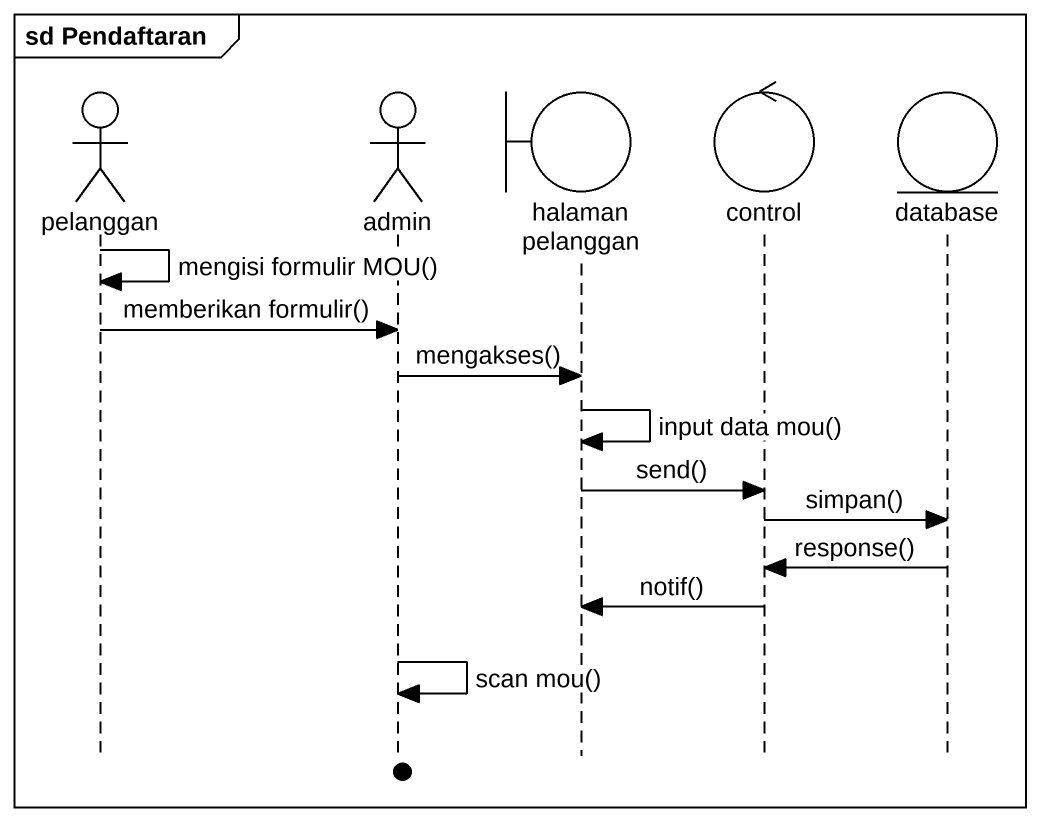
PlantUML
@startuml
mainframe sd Pendaftaran
hide footbox
actor pelanggan
actor admin
boundary "halaman pelanggan" as halaman_pelanggan
control "control" as control_
entity "database" as database_

pelanggan -> pelanggan : mengisi formulir MOU()
pelanggan -> admin : memberikan formulir()
admin -> halaman_pelanggan : mengakses()
halaman_pelanggan -> halaman_pelanggan : input data mou()
halaman_pelanggan -> control_ : send()
control_ -> database_ : simpan()
database_ -> control_ : response()
control_ -> halaman_pelanggan : notif()
admin -> admin : scan mou()
@enduml
